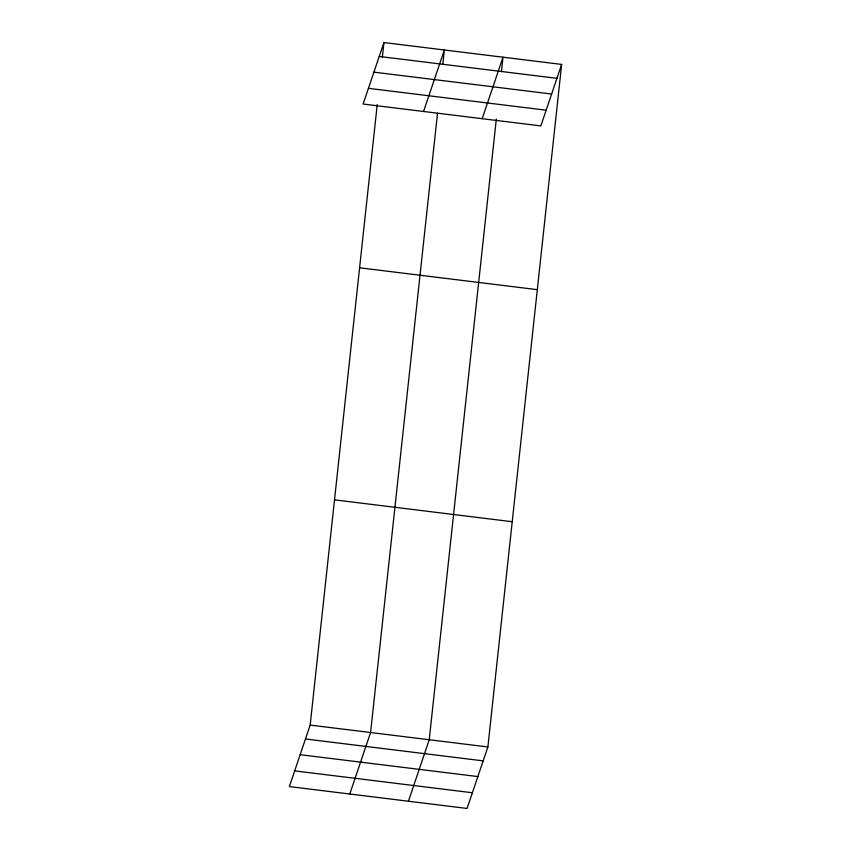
<?xml version="1.0" encoding="UTF-8"?>
<svg xmlns="http://www.w3.org/2000/svg" width="851" height="851" viewBox="0 0 851 851"><rect width="100%" height="100%" fill="white"/><g stroke="black" fill="none" stroke-linecap="round" stroke-linejoin="round"><path stroke-width="1.28" d="M561.649 64.421L540.832 125.916L363.122 104.035L383.939 42.55L561.649 64.421L487.878 746.965L467.061 808.45L289.351 786.579L310.168 725.084L377.248 104.46M382.376 57.038L383.939 42.55M437.531 113.215L370.589 732.52L349.772 794.015M442.797 64.474L444.36 49.986L423.543 111.481M496.314 119.108L429.234 739.742L408.416 801.227M501.441 71.697L503.005 57.208L482.187 118.693M379.238 56.453L556.948 78.324M373.919 72.154L551.629 94.025M368.44 88.334L546.151 110.204M359.59 267.788L537.3 289.659M334.507 499.845L512.217 521.727M310.168 725.084L487.878 746.965M305.456 738.987L483.166 760.868M300.148 754.699L477.847 776.569M294.669 770.878L472.379 792.749"/></g></svg>
